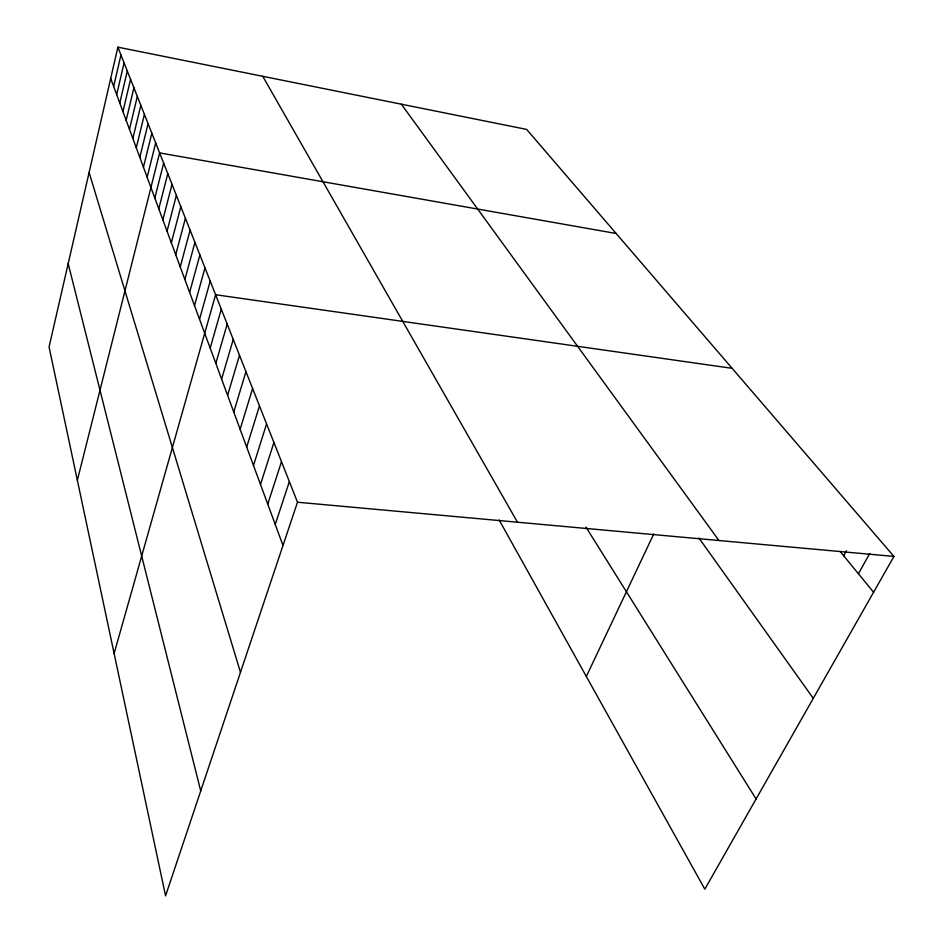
<?xml version="1.0" encoding="UTF-8"?>
<svg xmlns="http://www.w3.org/2000/svg" width="943" height="943" viewBox="0 0 943 943"><rect width="100%" height="100%" fill="white"/><g stroke="black" fill="none" stroke-linecap="round" stroke-linejoin="round"><path stroke-width="1.41" d="M117.875 47.15L49.06 346.965L165.567 895.85L297.493 502.218L117.875 47.15L526.618 129.403L893.94 556.429L704.822 889.178L499.142 519.958M113.667 86.461L120.952 54.93M116.684 94.665L124.087 62.875M119.773 103.046L127.293 70.984M122.932 111.604L130.558 79.283M126.162 120.35L133.906 87.77M129.462 129.297L137.336 96.445M132.845 138.456L140.837 105.31M136.299 147.815L144.42 114.398M139.823 157.387L148.086 123.686M143.442 167.194L151.847 133.199M147.143 177.225L155.689 142.935M77.361 480.305L159.626 152.907L616.144 233.487M154.817 198.018L163.658 163.127M158.789 208.804L167.795 173.606M162.868 219.849L172.027 184.345M167.052 231.176L176.376 195.366M171.331 242.799L180.832 206.658M175.728 254.716L185.417 218.257M180.243 266.952L190.109 230.151M184.875 279.505L194.93 242.375M189.637 292.401L199.892 254.928M194.517 305.65L204.985 267.836M199.539 319.264L210.218 281.097M114.127 653.475L215.605 294.735L732.133 368.324M210.183 348.085L221.31 309.198M215.817 363.361L227.192 324.097M221.617 379.098L233.251 339.456M227.605 395.317L239.498 355.299M233.77 412.044L245.946 371.625M240.135 429.289L252.606 388.492M246.701 447.1L259.478 405.891M253.49 465.488L266.574 423.879M260.492 484.49L273.918 442.479M267.741 504.128L281.497 461.705M275.238 524.449L289.36 481.602M586.334 676.473L653.77 533.95M843.69 555.781L846.449 550.747M858.413 573.745L869.764 553.447M297.493 502.218L893.94 556.429M840.107 551.419L873.583 592.239M401.353 104.202L718.967 540.528M698.94 537.993L813.279 698.35M585.98 527.125L756.086 798.98M262.743 76.3L517.471 522.21M110.696 78.434L282.994 545.467M89.113 172.486L240.477 672.347M68.191 263.627L200.729 790.953"/></g></svg>
